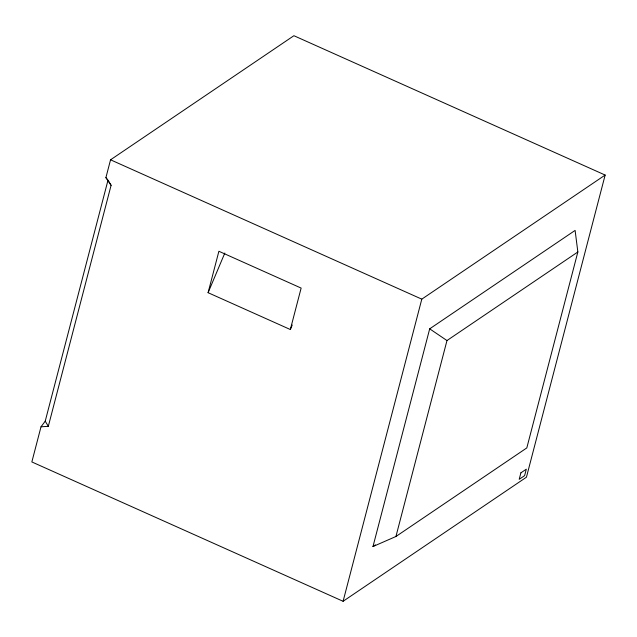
<?xml version="1.0" encoding="UTF-8"?>
<svg xmlns="http://www.w3.org/2000/svg" width="637" height="637" viewBox="0 0 637 637"><rect width="100%" height="100%" fill="white"/><g stroke="black" fill="none" stroke-linecap="round" stroke-linejoin="round"><path stroke-width="0.96" d="M41.007 426.806L31.85 461.944L343.096 601.288L526.449 477.193L605.15 175.056L293.904 35.712L110.551 159.807L105.909 177.635L111.085 185.327L48.316 426.312L41.007 426.806L45.227 421.168L108.003 180.183L105.909 177.635M208.092 292.694L218.889 251.265L301.134 288.083L290.337 329.52L208.092 292.694L224.829 253.04M343.096 601.288L421.798 299.151L605.15 175.056M372.979 546.546L429.688 328.835L575.107 230.411L577.855 251.973L526.815 447.915L395.935 536.497L372.979 546.546L375.44 544.882M395.935 536.497L446.975 340.548L577.855 251.973M290.337 329.52L292.24 325.013M110.551 159.807L421.798 299.151M429.688 328.835L446.975 340.548M108.441 180.916L111.085 185.327M45.227 421.168L48.316 426.312M520.891 472.845L519.203 479.319L524.609 475.656L526.297 469.182L520.891 472.845"/></g></svg>
